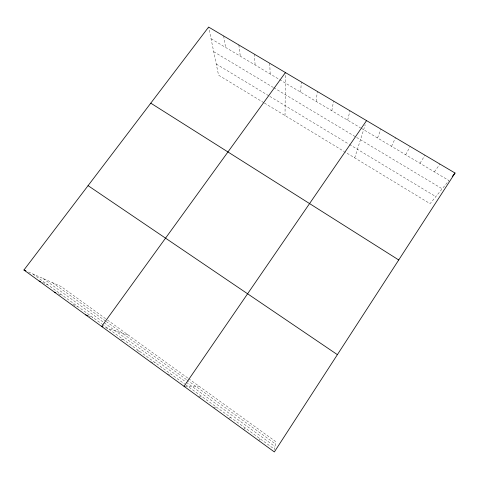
<?xml version="1.0" encoding="UTF-8"?>
<svg xmlns="http://www.w3.org/2000/svg" width="479" height="479" viewBox="0 0 479 479"><rect width="100%" height="100%" fill="white"/><g stroke="black" fill="none" stroke-linecap="round" stroke-linejoin="round"><path stroke-width="0.36" stroke-dasharray="2.4 1.8" d="M285.023 115.559L285.43 72.563M300.668 92.172L301.303 81.963M316.164 101.404L317.343 91.471M331.827 110.739L333.564 101.075M347.658 120.175L349.969 110.793M354.705 157.878L365.22 124.821M377.542 137.988L380.949 129.144M258.905 440.704L259.804 438.572M391.553 146.34L395.48 137.754M405.695 154.771L410.156 146.448M419.975 163.279L424.975 155.226M434.387 171.871L439.938 164.087M243.607 429.591L245.086 427.897M228.477 418.598L230.519 417.323M213.502 407.719L216.101 406.863M198.689 396.959L201.827 396.504M184.762 386.296L198.911 386.098M167.153 374.045L171.422 374.446M150.472 361.926L155.328 362.771M137.389 350.754L139.425 351.233M121.043 339.072L123.708 339.827M105.548 327.702L128.264 335.049M88.298 315.799L92.8 317.403M72.772 304.524L77.604 306.38M58.534 293.831L62.587 295.477M42.433 282.442L47.732 284.7M28.495 272.024L61.096 286.514L106.895 319.607M211.035 38.745L279.012 79.263M279.64 79.64L360.459 127.809M361.1 128.192L448.937 180.541L430.1 203.671L344.82 151.873M213.706 51.684L273.168 87.364M273.802 87.747L442.213 188.804M216.251 64.042L269.18 96.004M269.815 96.387L348.826 144.101M349.442 144.472L435.83 196.641M263.815 102.674L218.556 75.185L208.622 27.064M264.45 103.063L344.203 151.502M107.482 320.032L188.091 378.284M188.696 378.715L275.623 441.53L274.671 449.362L185.283 384.505M52.564 282.718L105.608 321.098M106.194 321.523L186.523 379.637M187.121 380.075L275.335 443.895M43.056 278.497L185.708 381.847M186.313 382.284L275.012 446.548M33.039 274.042L101.662 323.834M102.255 324.265L184.684 384.068M223.657 35.967L225.585 47.421M238.853 44.972L240.29 56.187M254.211 54.067L255.145 65.036M269.737 63.264L270.162 73.988"/><path stroke-width="0.72" d="M455.05 173.039L274.359 451.936L23.95 270L208.622 27.064L455.05 173.039L452.23 176.506M184.032 386.308L366.555 120.618M285.43 72.563L101.626 326.433L102.931 326.858M85.723 314.883L87.651 315.571M54.48 292.184L55.827 292.729M39.128 281.029L40.452 281.592M23.95 270L25.896 270.869M150.783 103.159L398.732 259.971M88.076 185.648L337.39 354.652"/></g></svg>
